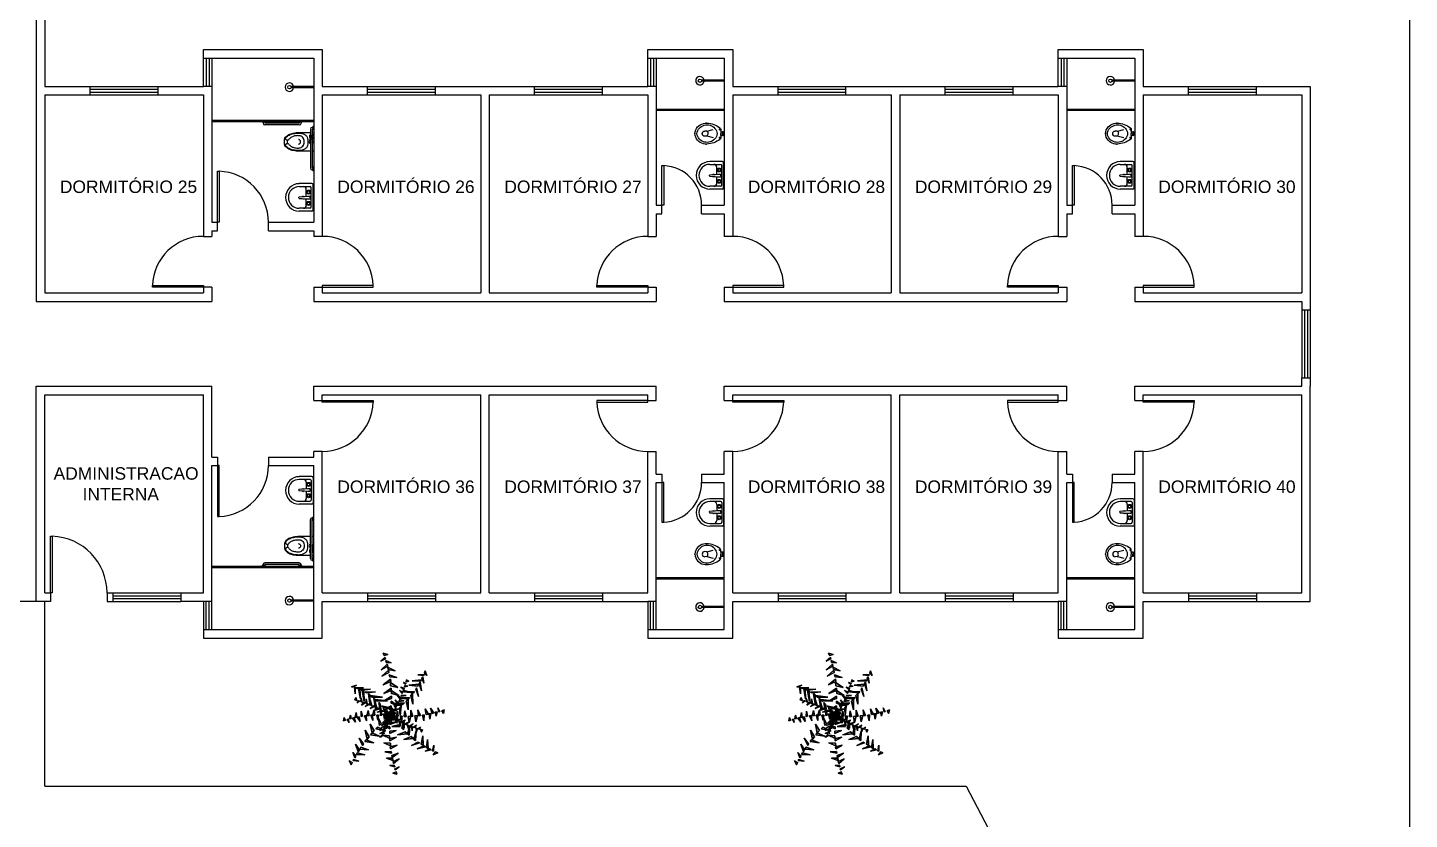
# Model space of a CAD drawing. Header units: millimetres. Extents: x 562 to 1062, y -27 to 300.
# Drawn here: x 609.86 to 634.26, y 240.27 to 254.26 of the extents above; entities that cross this region are included whole.
import ezdxf

# ---------------------------------------------------------------- set-up
doc = ezdxf.new("R2010")
doc.units = ezdxf.units.MM
doc.header["$LTSCALE"] = 0.04
for name, color, linetype in [('01', 1, 'Continuous'), ('02', 2, 'Continuous'), ('05', 5, 'Continuous'), ('2', 2, 'Continuous'), ('P1-VEGEXT', 60, 'Continuous'), ('TERRENO', 30, 'Continuous')]:
    doc.layers.add(name, color=color, linetype=linetype)
doc.styles.get("Standard").update_dxf_attribs({"font": 'arial.ttf'})

# ---------------------------------------------------------------- blocks, each defined once
blk = doc.blocks.new('V2_vaso5_T')
for p, q in [((0.011, 0.031), (0.011, 0)), ((0.039, 0.031), (0.039, 0)), ((0.041, 0.072), (0.072, 0.072)), ((0.056, 0.088), (0.056, 0.057)), ((0.285, 0.041), (0.173, 0.07)), ((0.288, 0.043), (0.322, 0.045)), ((0.011, -0.032), (0.011, 0)), ((0.039, -0.032), (0.039, 0)), ((0.041, -0.073), (0.072, -0.073)), ((0.056, -0.088), (0.056, -0.058)), ((0.286, -0.042), (0.173, -0.071)), ((0.288, -0.044), (0.322, -0.046))]:
    blk.add_line(p, q)
blk.add_lwpolyline([(0.01, 0.033, 0.868852), (-0.001, 0.031), (-0.001, 0), (-0.001, -0.032, 0.868852), (0.01, -0.034), (0.039, -0.034), (0.039, -0.074, 0.237631), (0.054, -0.103, 0.148029), (0.286, -0.185, 0.31016), (0.481, -0.066, 0.21646), (0.481, 0.065, 0.30817), (0.286, 0.184, 0.152934), (0.054, 0.102, 0.237634), (0.039, 0.073), (0.039, 0.033), (0.01, 0.033)], format="xyb")
for centre in [(0.056, 0.072), (0.056, -0.073)]:
    blk.add_circle(centre, 0.00512)
for centre, radius, start, end in [((0.222, 0), 0.117, 154.8234, 205.1766), ((0.282, -0.028), 0.183, 26.0662, 155.1183), ((0.306, 0.008), 0.0388, 117.1535, 192.7741), ((0.326, 0.004), 0.0411, 353.3838, 96.6162), ((0.345, 0), 0.115, 332.2776, 27.7224), ((0.282, 0.027), 0.183, 204.9138, 333.9017), ((0.314, -0.005), 0.0462, 173.959, 235.9862), ((0.326, -0.005), 0.0412, 263.5509, 6.4491)]:
    blk.add_arc(centre, radius, start, end)
at = {"color": 0, "linetype": 'ByBlock'}
for p in [(0.295, 0.185), (-0.001, 0), (0.295, -0.185), (0.496, 0), (0.496, 0)]:
    blk.add_point(p, dxfattribs=at)
blk = doc.blocks.new('VGTRON13')
at = {"color": 0}
mesh = blk.add_polyface(dxfattribs=at)
corners = [(-4.3, 7.1, 630.8), (-5.3, -0.1, 630.8), (-5.3, -0.1, 706.8), (-4.3, 7.1, 706.8), (-0.4, -5.3, 630.8), (-0.4, -5.3, 706.8), (6.8, -4.7, 630.8), (6.8, -4.7, 706.8), (10.8, 1.3, 630.8), (10.8, 1.3, 706.8), (8.7, 8.1, 630.8), (8.7, 8.1, 706.8), (2, 10.7, 630.8), (2, 10.7, 706.8), (2.6, 14.7, 550.9), (-4.3, 11.4, 550.9), (-4.3, 7.4, 630.8), (2.6, 10.7, 630.8), (9.4, 11.3, 550.9), (9.4, 7.3, 630.8), (11, 3.9, 550.9), (11, -0.1, 630.8), (6.2, -2, 550.9), (6.2, -6, 630.8), (-1.3, -2, 550.9), (-1.3, -5.9, 630.8), (-6.1, 4, 550.9), (-6.1, 0, 630.8), (-5.7, 10.9, 466.7), (-6.8, 3, 466.7), (-6.8, 3, 550.9), (-5.7, 10.9, 550.9), (-1.3, -2.8, 466.7), (-1.3, -2.8, 550.9), (6.6, -2.1, 466.7), (6.6, -2.1, 550.9), (11.1, 4.5, 466.7), (11.1, 4.5, 550.9), (8.7, 12.1, 466.7), (8.7, 12.1, 550.9), (1.3, 15, 466.7), (1.3, 15, 550.9), (0.9, 11.2, 379.7), (-6.5, 6.9, 379.7), (-6.5, 10.8, 466.7), (0.9, 15.1, 466.7), (8.7, 8.1, 379.7), (11.2, 0.1, 379.7), (11.2, 4.1, 466.7), (6.5, -6.9, 379.7), (6.5, -2.9, 466.7), (-1.9, -7.5, 379.7), (-1.9, -3.6, 466.7), (-7.6, -1.4, 379.7), (-7.6, 2.5, 466.7), (-0.2, 7.8, 289.7), (-9, 8.3, 289.7), (-2.7, 8.3, 379.7), (6.2, 7.8, 379.7), (-14.9, 1.7, 289.7), (-8.5, 1.7, 379.7), (-13.4, -7, 289.7), (-7.1, -7, 379.7), (-5.7, -11.3, 289.7), (0.7, -11.3, 379.7), (2.5, -8, 289.7), (8.9, -8, 379.7), (5, 0.5, 289.7), (11.3, 0.5, 379.7), (6.5, -1, 196.5), (2.4, 7.5, 196.5), (1.1, 7.5, 289.7), (5.1, -1, 289.7), (2.4, -9.4, 196.5), (1, -9.4, 289.7), (-6.7, -11.4, 196.5), (-8.1, -11.4, 289.7), (-14, -5.5, 196.5), (-15.4, -5.5, 289.7), (-13.9, 3.8, 196.5), (-15.3, 3.8, 289.7), (-6.6, 9.6, 196.5), (-8, 9.6, 289.7), (1.7, 9, 100), (-8, 10.3, 100), (-8, 10.3, 196.5), (1.7, 9, 196.5), (-15.1, 3.6, 100), (-15.1, 3.6, 196.5), (-14.3, -6.2, 100), (-14.3, -6.2, 196.5), (-6.2, -11.6, 100), (-6.2, -11.6, 196.5), (3.1, -8.7, 100), (3.1, -8.7, 196.5), (6.7, 0.4, 100), (6.7, 0.4, 196.5), (11.9, -0.1), (7.4, 9.3), (2.4, 9.3, 100), (6.9, -0.1, 100), (7.3, -9.4), (2.4, -9.4, 100), (-2.7, -11.6), (-7.7, -11.6, 100), (-10.8, -5.1), (-15.7, -5.1, 100), (-10.7, 5.2), (-15.7, 5.2, 100), (-2.6, 11.6), (-7.6, 11.6, 100)]
mesh.append_faces([[corners[k] for k in face] for face in [(0, 1, 2, 3), (1, 4, 5, 2), (4, 6, 7, 5), (6, 8, 9, 7), (8, 10, 11, 9), (10, 12, 13, 11), (12, 0, 3, 13), (14, 15, 16, 17), (18, 14, 17, 19), (20, 18, 19, 21), (22, 20, 21, 23), (24, 22, 23, 25), (26, 24, 25, 27), (15, 26, 27, 16), (28, 29, 30, 31), (29, 32, 33, 30), (32, 34, 35, 33), (34, 36, 37, 35), (36, 38, 39, 37), (38, 40, 41, 39), (40, 28, 31, 41), (42, 43, 44, 45), (46, 42, 45, 38), (47, 46, 38, 48), (49, 47, 48, 50), (51, 49, 50, 52), (53, 51, 52, 54), (43, 53, 54, 44), (55, 56, 57, 58), (56, 59, 60, 57), (59, 61, 62, 60), (61, 63, 64, 62), (63, 65, 66, 64), (65, 67, 68, 66), (67, 55, 58, 68), (69, 70, 71, 72), (73, 69, 72, 74), (75, 73, 74, 76), (77, 75, 76, 78), (79, 77, 78, 80), (81, 79, 80, 82), (70, 81, 82, 71), (83, 84, 85, 86), (84, 87, 88, 85), (87, 89, 90, 88), (89, 91, 92, 90), (91, 93, 94, 92), (93, 95, 96, 94), (95, 83, 86, 96), (97, 98, 99, 100), (101, 97, 100, 102), (103, 101, 102, 104), (105, 103, 104, 106), (107, 105, 106, 108), (109, 107, 108, 110), (98, 109, 110, 99)]], dxfattribs={"color": 0})
blk = doc.blocks.new('VGFPAL13')
at = {"color": 62}
for points in [[(0, 9.7, -26), (0, 0), (2.9, 0, 0.5)], [(0, 9.7, -26), (2.9, 0, 0.5), (0, 0)], [(7.2, 0, 1.2), (9.4, -10.9, -27), (11.9, 0, 1.7)], [(9.4, -10.9, -27), (7.2, 0, 1.2), (11.9, 0, 1.7)], [(18.2, 11.6, -28.1), (16, -1.2, 2.1), (20.4, -1.3, 2.4)], [(18.2, 11.6, -28.1), (20.4, -1.3, 2.4), (16, -1.2, 2.1)], [(38, 13.1, -35.8), (36.1, -1.9, 2.5), (41.4, -1.9, 2.2)], [(38, 13.1, -35.8), (41.4, -1.9, 2.2), (36.1, -1.9, 2.5)], [(53.5, 14.2, -33.8), (53.8, -1.6, 0.8), (59, -1.3, -0.1)], [(53.5, 14.2, -33.8), (59, -1.3, -0.1), (53.8, -1.6, 0.8)], [(64.2, -0.3, -1.1), (66.7, -15.8, -36.4), (71.2, 0.2, -2.8)], [(66.7, -15.8, -36.4), (64.2, -0.3, -1.1), (71.2, 0.2, -2.8)], [(72, 15.3, -34), (73.5, -0.4, -3.5), (78.5, 0.3, -5)], [(72, 15.3, -34), (78.5, 0.3, -5), (73.5, -0.4, -3.5)], [(84.5, 1.4, -7), (88, -13.2, -36.8), (88.5, 2.6, -8.6)], [(88, -13.2, -36.8), (84.5, 1.4, -7), (88.5, 2.6, -8.6)], [(91.4, 18, -38.4), (94.2, 3.2, -11), (99.6, 4.3, -13.5)], [(91.4, 18, -38.4), (99.6, 4.3, -13.5), (94.2, 3.2, -11)], [(101.3, 4.8, -14.3), (103.2, -9.6, -40.5), (106.3, 5.7, -16.9)], [(103.2, -9.6, -40.5), (101.3, 4.8, -14.3), (106.3, 5.7, -16.9)], [(105.3, 19.9, -43.2), (109.3, 5.9, -18.5), (113.9, 7.1, -21.3)], [(105.3, 19.9, -43.2), (113.9, 7.1, -21.3), (109.3, 5.9, -18.5)], [(117.8, 8.9, -23.9), (120.5, -1.4, -45.3), (122.7, 9.8, -27.3)], [(120.5, -1.4, -45.3), (117.8, 8.9, -23.9), (122.7, 9.8, -27.3)], [(124.4, 20.3, -45.8), (127.1, 10.2, -30.4), (130.1, 11.2, -32.9)], [(124.4, 20.3, -45.8), (130.1, 11.2, -32.9), (127.1, 10.2, -30.4)], [(134.9, 13, -36.4), (139, 5.5, -49.2), (140.9, 15.1, -42.1)], [(139, 5.5, -49.2), (134.9, 13, -36.4), (140.9, 15.1, -42.1)], [(26, -1.6, 2.7), (27.8, -14, -34.1), (30.7, -1.6, 2.7)], [(27.8, -14, -34.1), (26, -1.6, 2.7), (30.7, -1.6, 2.7)], [(46.9, -2, 1.7), (48.9, -17.7, -32.5), (53.8, -1.6, 0.8)], [(48.9, -17.7, -32.5), (46.9, -2, 1.7), (53.8, -1.6, 0.8)]]:
    blk.add_3dface(points, dxfattribs=at)
blk = doc.blocks.new('VGPAL__3')
at = {"extrusion": (0, 0.173648, 0.984808), "xscale": 1.68, "yscale": 1.68, "zscale": 1.68, "rotation": 270}
blk.add_blockref('VGFPAL13', (-2.8, 122.6, 698.9), dxfattribs=at)
at = {"extrusion": (-0.353553, 0.353553, 0.866025), "xscale": 1.68, "yscale": 1.68, "zscale": 1.68, "rotation": 270}
blk.add_blockref('VGFPAL13', (-2.4, 347.7, 599.2), dxfattribs=at)
at = {"extrusion": (0.241845, 0.241845, 0.939693), "xscale": 1.68, "yscale": 1.68, "zscale": 1.68, "rotation": 270}
blk.add_blockref('VGFPAL13', (-1.5, 234.7, 651.8), dxfattribs=at)
at = {"extrusion": (-0.12941, -0.224144, 0.965926), "xscale": 0.9407999999999999, "yscale": 0.9407999999999999, "zscale": 0.9407999999999999, "rotation": 90}
blk.add_blockref('VGFPAL13', (2.1, 189.8, 701.1), dxfattribs=at)
at = {"extrusion": (0.365998, -0.211309, 0.906308), "xscale": 0.9407999999999999, "yscale": 0.9407999999999999, "zscale": 0.9407999999999999, "rotation": 90}
blk.add_blockref('VGFPAL13', (1.9, 305.1, 659.2), dxfattribs=at)
at = {"extrusion": (-0.122788, -0.122788, 0.984808), "xscale": 1.68, "yscale": 1.68, "zscale": 1.68, "rotation": 270}
blk.add_blockref('VGFPAL13', (1.5, 122.6, 681.8), dxfattribs=at)
at = {"xscale": 1.176, "yscale": 1.176, "zscale": 1.176, "rotation": 180}
blk.add_blockref('VGFPAL13', (2.8, 0.6, 709.6), dxfattribs=at)
at = {"extrusion": (0.383022, 0.663414, 0.642788), "xscale": 0.6585599999999998, "yscale": 0.6585599999999998, "zscale": 0.6585599999999998, "rotation": 90}
blk.add_blockref('VGFPAL13', (-2.1, 555.2, 468.4), dxfattribs=at)
at = {"extrusion": (0, -0.087156, 0.996195), "xscale": 1.512, "yscale": 1.512, "zscale": 1.512, "rotation": 270}
blk.add_blockref('VGFPAL13', (2.8, 62.4, 706.8), dxfattribs=at)
at = {"extrusion": (0.183013, -0.183013, 0.965926), "xscale": 1.68, "yscale": 1.68, "zscale": 1.68, "rotation": 270}
blk.add_blockref('VGFPAL13', (2.4, 177.8, 669.6), dxfattribs=at)
at = {"color": 44}
blk.add_blockref('VGTRON13', (0, 0), dxfattribs=at)
at = {"extrusion": (-0.365998, 0.211309, 0.906308), "xscale": 0.8467199999999999, "yscale": 0.8467199999999999, "zscale": 0.8467199999999999, "rotation": 90}
blk.add_blockref('VGFPAL13', (-1.9, 308.9, 657.4), dxfattribs=at)
at = {"xscale": 1.344, "yscale": 1.344, "zscale": 1.344}
blk.add_blockref('VGFPAL13', (2.8, 0.6, 709.6), dxfattribs=at)

msp = doc.modelspace()

# ---------------------------------------------------------------- linework, layer by layer
at = {"layer": '02'}
for p, q in [((613.012, 253.726), (613.012, 253.226)), ((613.062, 253.726), (613.062, 253.226)), ((620.862, 253.726), (620.862, 253.226)), ((620.912, 253.726), (620.912, 253.226)), ((628.112, 253.726), (628.112, 253.226)), ((628.162, 253.726), (628.162, 253.226)), ((622.162, 253.336), (621.76, 253.336)), ((622.162, 253.316), (621.76, 253.316)), ((629.412, 253.336), (629.01, 253.336)), ((629.412, 253.316), (629.01, 253.316)), ((610.962, 253.226), (612.162, 253.226)), ((610.962, 253.176), (612.162, 253.176)), ((610.962, 253.126), (612.162, 253.126)), ((610.962, 253.076), (612.162, 253.076)), ((614.912, 253.222), (614.51, 253.222)), ((614.912, 253.202), (614.51, 253.202)), ((615.862, 253.176), (617.062, 253.176)), ((615.862, 253.126), (617.062, 253.126)), ((618.812, 253.226), (620.012, 253.226)), ((618.812, 253.176), (620.012, 253.176)), ((618.812, 253.126), (620.012, 253.126)), ((618.812, 253.076), (620.012, 253.076)), ((623.112, 253.176), (624.312, 253.176)), ((623.112, 253.126), (624.312, 253.126)), ((626.062, 253.226), (627.262, 253.226)), ((626.062, 253.176), (627.262, 253.176)), ((626.062, 253.126), (627.262, 253.126)), ((626.062, 253.076), (627.262, 253.076)), ((630.362, 253.176), (631.562, 253.176)), ((630.362, 253.126), (631.562, 253.126)), ((620.962, 252.826), (622.162, 252.826)), ((628.212, 252.826), (629.412, 252.826)), ((613.112, 252.626), (614.912, 252.626)), ((613.112, 252.606), (614.912, 252.606)), ((614.002, 252.606), (614.002, 252.591)), ((614.062, 252.591), (614.002, 252.591)), ((614.017, 252.591), (614.017, 252.576)), ((614.047, 252.591), (614.047, 252.576)), ((614.062, 252.606), (614.062, 252.591)), ((614.642, 252.606), (614.642, 252.591)), ((614.702, 252.591), (614.642, 252.591)), ((614.657, 252.591), (614.657, 252.576)), ((614.687, 252.591), (614.687, 252.576)), ((614.702, 252.606), (614.702, 252.591)), ((620.962, 252.806), (622.162, 252.806)), ((628.212, 252.806), (629.412, 252.806)), ((614.657, 252.576), (614.047, 252.576)), ((614.657, 252.546), (614.047, 252.546)), ((614.842, 252.343), (614.835, 252.343)), ((614.842, 252.338), (614.835, 252.338)), ((614.842, 252.358), (614.838, 252.358)), ((614.85, 252.361), (614.84, 252.361)), ((614.845, 252.346), (614.845, 252.356)), ((614.845, 252.326), (614.845, 252.336)), ((614.85, 252.304), (614.85, 252.361)), ((614.852, 252.471), (614.852, 251.781)), ((614.897, 252.501), (614.882, 252.501)), ((614.882, 252.471), (614.882, 251.781)), ((614.897, 252.471), (614.882, 252.471)), ((614.899, 252.361), (614.884, 252.361)), ((614.884, 252.304), (614.884, 252.361)), ((614.887, 252.346), (614.887, 252.356)), ((614.887, 252.326), (614.887, 252.336)), ((614.899, 252.358), (614.889, 252.358)), ((614.897, 252.343), (614.889, 252.343)), ((614.897, 252.338), (614.889, 252.338)), ((614.897, 252.516), (614.897, 252.456)), ((614.912, 252.516), (614.897, 252.516)), ((614.912, 252.456), (614.897, 252.456)), ((614.912, 252.371), (614.902, 252.371)), ((614.912, 252.371), (614.912, 252.311)), ((614.446, 252.219), (614.446, 252.273)), ((614.842, 252.323), (614.838, 252.323)), ((614.85, 252.321), (614.84, 252.321)), ((614.852, 252.304), (614.847, 252.304)), ((614.847, 252.304), (614.847, 252.294)), ((614.852, 252.294), (614.847, 252.294)), ((614.852, 252.284), (614.847, 252.284)), ((614.847, 252.275), (614.847, 252.284)), ((614.85, 252.284), (614.85, 252.294)), ((614.887, 252.304), (614.882, 252.304)), ((614.887, 252.294), (614.882, 252.294)), ((614.887, 252.284), (614.882, 252.284)), ((614.899, 252.321), (614.884, 252.321)), ((614.884, 252.284), (614.884, 252.294)), ((614.887, 252.304), (614.887, 252.294)), ((614.887, 252.275), (614.887, 252.284)), ((614.899, 252.323), (614.889, 252.323)), ((614.912, 252.311), (614.902, 252.311)), ((614.897, 251.781), (614.882, 251.781)), ((614.897, 251.751), (614.882, 251.751)), ((614.912, 251.796), (614.897, 251.796)), ((614.897, 251.796), (614.897, 251.736)), ((614.912, 251.736), (614.897, 251.736)), ((621.092, 251.126), (621.062, 251.126)), ((628.342, 251.126), (628.312, 251.126)), ((613.242, 250.826), (613.212, 250.826)), ((612.962, 249.706), (612.962, 249.676)), ((612.962, 249.706), (612.962, 249.676)), ((615.062, 249.706), (615.062, 249.676)), ((615.062, 249.706), (615.062, 249.676)), ((620.812, 249.706), (620.812, 249.676)), ((622.312, 249.706), (622.312, 249.676)), ((622.312, 249.706), (622.312, 249.676)), ((628.062, 249.706), (628.062, 249.676)), ((629.562, 249.706), (629.562, 249.676)), ((629.562, 249.706), (629.562, 249.676)), ((632.362, 249.276), (632.362, 248.076)), ((632.412, 249.276), (632.412, 248.076)), ((632.462, 249.276), (632.462, 248.076)), ((632.512, 249.276), (632.512, 248.076)), ((615.062, 247.646), (615.062, 247.676)), ((615.062, 247.646), (615.062, 247.676)), ((620.812, 247.646), (620.812, 247.676)), ((622.312, 247.646), (622.312, 247.676)), ((622.312, 247.646), (622.312, 247.676)), ((628.062, 247.646), (628.062, 247.676)), ((629.562, 247.646), (629.562, 247.676)), ((629.562, 247.646), (629.562, 247.676)), ((613.242, 246.526), (613.212, 246.526)), ((621.092, 246.226), (621.062, 246.226)), ((628.342, 246.226), (628.312, 246.226)), ((614.852, 244.881), (614.852, 245.571)), ((614.897, 245.601), (614.882, 245.601)), ((614.897, 245.571), (614.882, 245.571)), ((614.882, 244.881), (614.882, 245.571)), ((614.897, 245.556), (614.897, 245.616)), ((614.912, 245.616), (614.897, 245.616)), ((614.912, 245.556), (614.897, 245.556)), ((614.446, 245.133), (614.446, 245.079)), ((614.842, 245.013), (614.835, 245.013)), ((614.842, 245.028), (614.838, 245.028)), ((614.85, 245.031), (614.84, 245.031)), ((614.845, 245.026), (614.845, 245.016)), ((614.847, 245.077), (614.847, 245.067)), ((614.852, 245.067), (614.847, 245.067)), ((614.847, 245.047), (614.847, 245.057)), ((614.852, 245.057), (614.847, 245.057)), ((614.852, 245.047), (614.847, 245.047)), ((614.85, 245.067), (614.85, 245.057)), ((614.85, 245.047), (614.85, 244.991)), ((614.887, 245.067), (614.882, 245.067)), ((614.887, 245.057), (614.882, 245.057)), ((614.887, 245.047), (614.882, 245.047)), ((614.884, 245.067), (614.884, 245.057)), ((614.884, 245.047), (614.884, 244.991)), ((614.899, 245.031), (614.884, 245.031)), ((614.887, 245.077), (614.887, 245.067)), ((614.887, 245.047), (614.887, 245.057)), ((614.887, 245.026), (614.887, 245.016)), ((614.899, 245.028), (614.889, 245.028)), ((614.897, 245.013), (614.889, 245.013)), ((614.912, 245.041), (614.902, 245.041)), ((614.912, 244.981), (614.912, 245.041)), ((614.017, 244.761), (614.017, 244.776)), ((614.657, 244.806), (614.047, 244.806)), ((614.657, 244.776), (614.047, 244.776)), ((614.047, 244.761), (614.047, 244.776)), ((614.657, 244.761), (614.657, 244.776)), ((614.687, 244.761), (614.687, 244.776)), ((614.842, 245.008), (614.835, 245.008)), ((614.842, 244.993), (614.838, 244.993)), ((614.85, 244.991), (614.84, 244.991)), ((614.845, 245.006), (614.845, 244.996)), ((614.897, 244.881), (614.882, 244.881)), ((614.897, 244.851), (614.882, 244.851)), ((614.899, 244.991), (614.884, 244.991)), ((614.887, 245.006), (614.887, 244.996)), ((614.897, 245.008), (614.889, 245.008)), ((614.899, 244.993), (614.889, 244.993)), ((614.912, 244.896), (614.897, 244.896)), ((614.897, 244.836), (614.897, 244.896)), ((614.912, 244.836), (614.897, 244.836)), ((614.912, 244.981), (614.902, 244.981)), ((613.112, 244.746), (614.912, 244.746)), ((613.112, 244.726), (614.912, 244.726)), ((614.002, 244.746), (614.002, 244.761)), ((614.062, 244.761), (614.002, 244.761)), ((614.062, 244.746), (614.062, 244.761)), ((614.642, 244.746), (614.642, 244.761)), ((614.702, 244.761), (614.642, 244.761)), ((614.702, 244.746), (614.702, 244.761)), ((620.962, 244.546), (622.162, 244.546)), ((620.962, 244.526), (622.162, 244.526)), ((628.212, 244.546), (629.412, 244.546)), ((628.212, 244.526), (629.412, 244.526)), ((610.012, 244.126), (608.512, 244.126)), ((610.162, 240.862), (610.162, 244.126)), ((613.012, 243.626), (613.012, 244.126)), ((613.062, 243.626), (613.062, 244.126)), ((614.912, 244.15), (614.51, 244.15)), ((614.912, 244.13), (614.51, 244.13)), ((615.862, 244.226), (617.062, 244.226)), ((615.862, 244.176), (617.062, 244.176)), ((618.812, 244.276), (620.012, 244.276)), ((618.812, 244.226), (620.012, 244.226)), ((618.812, 244.176), (620.012, 244.176)), ((618.812, 244.126), (620.012, 244.126)), ((620.862, 243.626), (620.862, 244.126)), ((620.912, 243.626), (620.912, 244.126)), ((622.162, 244.036), (621.76, 244.036)), ((623.112, 244.226), (624.312, 244.226)), ((623.112, 244.176), (624.312, 244.176)), ((626.062, 244.276), (627.262, 244.276)), ((626.062, 244.226), (627.262, 244.226)), ((626.062, 244.176), (627.262, 244.176)), ((626.062, 244.126), (627.262, 244.126)), ((628.112, 243.626), (628.112, 244.126)), ((628.162, 243.626), (628.162, 244.126)), ((629.412, 244.036), (629.01, 244.036)), ((630.362, 244.226), (631.562, 244.226)), ((630.362, 244.176), (631.562, 244.176)), ((622.162, 244.016), (621.76, 244.016)), ((629.412, 244.016), (629.01, 244.016)), ((610.162, 240.862), (626.433, 240.862)), ((626.433, 240.862), (629.592, 234.829))]:
    msp.add_line(p, q, dxfattribs=at)
for points in [[(614.655, 252.081, -0.049648), (614.55, 252.091, -0.06346), (614.472, 252.117, -0.103485), (614.413, 252.164, -0.178458), (614.397, 252.206), (614.397, 252.286, -0.178458), (614.413, 252.328, -0.103485), (614.472, 252.374, -0.06346), (614.55, 252.4, -0.049648), (614.655, 252.411), (614.852, 252.411)], [(614.882, 252.411), (614.912, 252.411), (614.912, 252.081), (614.882, 252.081, -0.049648)], [(614.643, 252.206, 0.111064), (614.656, 252.209, 0.102841), (614.668, 252.217, 0.093011), (614.675, 252.23, 0.087082), (614.678, 252.246, 0.087082), (614.675, 252.261, 0.093011), (614.668, 252.274, 0.102841), (614.656, 252.283, 0.111064), (614.643, 252.286, 0.111064)], [(614.852, 252.081), (614.655, 252.081, -0.049648)], [(614.655, 245.271, 0.049648), (614.55, 245.26, 0.06346), (614.472, 245.234, 0.103485), (614.413, 245.188, 0.178458), (614.397, 245.146), (614.397, 245.066, 0.178458), (614.413, 245.024, 0.103485), (614.472, 244.977, 0.06346), (614.55, 244.951, 0.049648), (614.655, 244.941), (614.852, 244.941)], [(614.852, 245.271), (614.655, 245.271, 0.049648)], [(614.882, 244.941), (614.912, 244.941), (614.912, 245.271), (614.882, 245.271, 0.049648)], [(614.643, 245.146, -0.111064), (614.656, 245.143, -0.102841), (614.668, 245.134, -0.093011), (614.675, 245.121, -0.087082), (614.678, 245.106, -0.087082), (614.675, 245.09, -0.093011), (614.668, 245.077, -0.102841), (614.656, 245.069, -0.111064), (614.643, 245.066, -0.111064)]]:
    msp.add_lwpolyline(points, format="xyb", dxfattribs=at)
for points in [[(614.42, 252.321, -0.103485), (614.477, 252.365, -0.06346), (614.552, 252.391, -0.049648), (614.655, 252.401, -0.075858), (614.715, 252.392, -0.086069), (614.762, 252.367, -0.105985), (614.796, 252.328, -0.126201), (614.807, 252.286), (614.807, 252.206, -0.126201), (614.796, 252.163, -0.105985), (614.762, 252.124, -0.086069), (614.715, 252.1, -0.075858), (614.655, 252.091, -0.049648), (614.552, 252.101, -0.06346), (614.477, 252.126, -0.103485), (614.42, 252.17, -0.097511), (614.415, 252.181, -0.09808), (614.415, 252.194, -0.098895), (614.42, 252.205, -0.099479), (614.428, 252.213, -0.099479), (614.44, 252.218, -0.098895), (614.452, 252.218, -0.09808), (614.463, 252.213, -0.097511), (614.472, 252.205, 0.102445), (614.509, 252.168, 0.077884), (614.561, 252.145, 0.065096), (614.629, 252.136, 0.024284), (614.655, 252.138, 0.115331), (614.688, 252.146, 0.103946), (614.718, 252.169, 0.091071), (614.738, 252.204, 0.083675), (614.745, 252.246, 0.083675), (614.738, 252.288, 0.091071), (614.718, 252.322, 0.103946), (614.688, 252.346, 0.115331), (614.655, 252.354, 0.024284), (614.629, 252.355, 0.065096), (614.561, 252.346, 0.077884), (614.509, 252.323, 0.102445), (614.472, 252.287, -0.097511), (614.463, 252.278, -0.09808), (614.452, 252.273, -0.098895), (614.44, 252.273, -0.099479), (614.428, 252.278, -0.099479), (614.42, 252.287, -0.098895), (614.415, 252.298, -0.09808), (614.415, 252.31, -0.097511)], [(614.42, 245.03, 0.103485), (614.477, 244.986, 0.06346), (614.552, 244.961, 0.049648), (614.655, 244.951, 0.075858), (614.715, 244.96, 0.086069), (614.762, 244.984, 0.105985), (614.796, 245.023, 0.126201), (614.807, 245.066), (614.807, 245.146, 0.126201), (614.796, 245.188, 0.105985), (614.762, 245.227, 0.086069), (614.715, 245.252, 0.075858), (614.655, 245.261, 0.049648), (614.552, 245.251, 0.06346), (614.477, 245.225, 0.103485), (614.42, 245.181, 0.097511), (614.415, 245.17, 0.09808), (614.415, 245.158, 0.098895), (614.42, 245.147, 0.099479), (614.428, 245.138, 0.099479), (614.44, 245.133, 0.098895), (614.452, 245.133, 0.09808), (614.463, 245.138, 0.097511), (614.472, 245.147, -0.102445), (614.509, 245.183, -0.077884), (614.561, 245.206, -0.065096), (614.629, 245.215, -0.024284), (614.655, 245.214, -0.115331), (614.688, 245.206, -0.103946), (614.718, 245.182, -0.091071), (614.738, 245.148, -0.083675), (614.745, 245.106, -0.083675), (614.738, 245.064, -0.091071), (614.718, 245.029, -0.103946), (614.688, 245.006, -0.115331), (614.655, 244.998, -0.024284), (614.629, 244.996, -0.065096), (614.561, 245.005, -0.077884), (614.509, 245.028, -0.102445), (614.472, 245.065, 0.097511), (614.463, 245.073, 0.09808), (614.452, 245.078, 0.098895), (614.44, 245.078, 0.099479), (614.428, 245.073, 0.099479), (614.42, 245.065, 0.098895), (614.415, 245.054, 0.09808), (614.415, 245.041, 0.097511)]]:
    msp.add_lwpolyline(points, format="xyb", close=True, dxfattribs=at)
for points in [[(614.852, 252.234), (614.85, 252.236), (614.85, 252.256), (614.852, 252.257)], [(614.882, 252.257), (614.884, 252.256), (614.884, 252.236), (614.882, 252.234)], [(614.852, 245.117), (614.85, 245.116), (614.85, 245.096), (614.852, 245.094)], [(614.882, 245.094), (614.884, 245.096), (614.884, 245.116), (614.882, 245.117)]]:
    msp.add_lwpolyline(points, dxfattribs=at)
for centre in [(621.732, 253.326), (628.982, 253.326), (614.482, 253.212), (614.482, 244.14), (621.732, 244.026), (628.982, 244.026)]:
    msp.add_circle(centre, 0.03, dxfattribs=at)
for centre, radius, start, end in [((621.732, 253.326), 0.075, 7.6623, 352.3377), ((628.982, 253.326), 0.075, 7.6623, 352.3377), ((614.482, 253.212), 0.075, 7.6623, 352.3377), ((614.047, 252.576), 0.03, 180, 270), ((614.657, 252.576), 0.03, 270, 0), ((614.877, 252.341), 0.0425, 151.9275, 208.0725), ((614.842, 252.356), 0.0025, 0, 90), ((614.842, 252.346), 0.0025, 270, 0), ((614.842, 252.336), 0.0025, 0, 90), ((614.867, 252.333), 0.0325, 117.4869, 122.2048), ((614.882, 252.471), 0.03, 90, 180), ((614.867, 252.333), 0.0325, 57.7952, 62.5131), ((614.889, 252.356), 0.0025, 90, 180), ((614.889, 252.346), 0.0025, 180, 270), ((614.889, 252.336), 0.0025, 90, 180), ((614.99, 252.341), 0.0925, 161.0754, 198.9246), ((614.867, 252.246), 0.035, 115.3769, 244.6231), ((614.842, 252.326), 0.0025, 270, 0), ((614.867, 252.246), 0.02, 138.5904, 221.4096), ((614.867, 252.348), 0.0325, 237.7958, 242.5136), ((614.867, 252.348), 0.0325, 297.4864, 302.2042), ((614.867, 252.246), 0.035, 295.3769, 64.6231), ((614.867, 252.246), 0.02, 318.5904, 41.4096), ((614.889, 252.326), 0.0025, 180, 270), ((614.882, 251.781), 0.03, 180, 270), ((614.882, 245.571), 0.03, 90, 180), ((614.867, 245.106), 0.035, 115.3769, 244.6231), ((614.877, 245.011), 0.0425, 151.9275, 208.0725), ((614.842, 245.026), 0.0025, 0, 90), ((614.842, 245.016), 0.0025, 270, 0), ((614.867, 245.106), 0.02, 138.5904, 221.4096), ((614.867, 245.003), 0.0325, 117.4864, 122.2042), ((614.867, 245.106), 0.035, 295.3769, 64.6231), ((614.867, 245.106), 0.02, 318.5904, 41.4096), ((614.867, 245.003), 0.0325, 57.7958, 62.5136), ((614.889, 245.026), 0.0025, 90, 180), ((614.889, 245.016), 0.0025, 180, 270), ((614.99, 245.011), 0.0925, 161.0754, 198.9246), ((614.047, 244.776), 0.03, 90, 180), ((614.657, 244.776), 0.03, 0, 90), ((614.842, 245.006), 0.0025, 0, 90), ((614.842, 244.996), 0.0025, 270, 0), ((614.867, 245.018), 0.0325, 237.7952, 242.5131), ((614.882, 244.881), 0.03, 180, 270), ((614.867, 245.018), 0.0325, 297.4869, 302.2048), ((614.889, 245.006), 0.0025, 90, 180), ((614.889, 244.996), 0.0025, 180, 270), ((614.482, 244.14), 0.075, 7.6623, 352.3377), ((621.732, 244.026), 0.075, 7.6623, 352.3377), ((628.982, 244.026), 0.075, 7.6623, 352.3377)]:
    msp.add_arc(centre, radius, start, end, dxfattribs=at)
at = {"layer": '05'}
for p, q in [((610.012, 254.626), (610.012, 253.226)), ((610.162, 254.626), (610.162, 253.226)), ((612.962, 253.876), (615.062, 253.876)), ((612.962, 253.226), (612.962, 253.876)), ((615.062, 253.876), (615.062, 253.226)), ((620.812, 253.876), (622.312, 253.876)), ((620.812, 253.226), (620.812, 253.876)), ((622.312, 253.876), (622.312, 253.226)), ((628.062, 253.876), (629.562, 253.876)), ((628.062, 253.226), (628.062, 253.876)), ((629.562, 253.876), (629.562, 253.226)), ((612.962, 253.726), (613.112, 253.726)), ((613.112, 253.726), (613.112, 250.826)), ((613.112, 253.726), (614.912, 253.726)), ((614.912, 253.726), (614.912, 250.826)), ((620.812, 253.726), (620.962, 253.726)), ((620.962, 253.726), (620.962, 251.126)), ((620.962, 253.726), (622.162, 253.726)), ((622.162, 253.726), (622.162, 251.126)), ((628.062, 253.726), (628.212, 253.726)), ((628.212, 253.726), (629.412, 253.726)), ((628.212, 253.726), (628.212, 251.126)), ((629.412, 253.726), (629.412, 251.126)), ((610.012, 253.226), (610.012, 249.426)), ((610.162, 253.226), (610.962, 253.226)), ((610.162, 253.076), (610.162, 249.576)), ((610.162, 253.076), (610.962, 253.076)), ((610.962, 253.076), (610.962, 253.226)), ((612.162, 253.076), (612.162, 253.226)), ((612.162, 253.226), (612.962, 253.226)), ((612.162, 253.076), (612.962, 253.076)), ((613.112, 253.226), (612.962, 253.226)), ((612.962, 253.076), (612.962, 250.576)), ((615.062, 253.226), (615.862, 253.226)), ((615.062, 253.076), (615.862, 253.076)), ((615.062, 253.076), (615.062, 250.576)), ((615.862, 253.076), (615.862, 253.226)), ((617.062, 253.076), (617.062, 253.226)), ((617.062, 253.226), (618.012, 253.226)), ((617.062, 253.076), (617.862, 253.076)), ((617.862, 253.226), (618.812, 253.226)), ((617.862, 253.076), (617.862, 249.576)), ((618.012, 253.076), (618.812, 253.076)), ((618.012, 253.076), (618.012, 249.576)), ((618.812, 253.076), (618.812, 253.226)), ((620.012, 253.076), (620.012, 253.226)), ((620.012, 253.226), (620.812, 253.226)), ((620.012, 253.076), (620.812, 253.076)), ((620.962, 253.226), (620.812, 253.226)), ((620.812, 253.076), (620.812, 250.576)), ((622.312, 253.226), (623.112, 253.226)), ((622.312, 253.076), (623.112, 253.076)), ((622.312, 253.076), (622.312, 250.576)), ((623.112, 253.076), (623.112, 253.226)), ((624.312, 253.076), (624.312, 253.226)), ((624.312, 253.226), (625.262, 253.226)), ((624.312, 253.076), (625.112, 253.076)), ((625.112, 253.226), (626.062, 253.226)), ((625.112, 253.076), (625.112, 249.576)), ((625.262, 253.076), (625.262, 249.576)), ((625.262, 253.076), (626.062, 253.076)), ((626.062, 253.076), (626.062, 253.226)), ((627.262, 253.076), (627.262, 253.226)), ((627.262, 253.226), (628.062, 253.226)), ((627.262, 253.076), (628.062, 253.076)), ((628.212, 253.226), (628.062, 253.226)), ((628.062, 253.076), (628.062, 250.576)), ((629.562, 253.226), (630.362, 253.226)), ((629.562, 253.076), (630.362, 253.076)), ((629.562, 253.076), (629.562, 250.576)), ((630.362, 253.076), (630.362, 253.226)), ((631.562, 253.226), (632.512, 253.226)), ((631.562, 253.076), (631.562, 253.226)), ((631.562, 253.076), (632.362, 253.076)), ((632.362, 253.076), (632.362, 249.576)), ((632.512, 253.226), (632.512, 249.426)), ((620.962, 251.126), (621.062, 251.126)), ((621.062, 250.976), (621.062, 251.126)), ((621.762, 250.976), (621.762, 251.126)), ((621.762, 251.126), (622.162, 251.126)), ((628.212, 251.126), (628.312, 251.126)), ((628.312, 250.976), (628.312, 251.126)), ((629.012, 250.976), (629.012, 251.126)), ((629.012, 251.126), (629.412, 251.126)), ((620.962, 250.976), (620.962, 250.576)), ((620.962, 250.976), (621.062, 250.976)), ((621.762, 250.976), (622.162, 250.976)), ((622.162, 250.976), (622.162, 250.576)), ((628.212, 250.976), (628.212, 250.576)), ((628.212, 250.976), (628.312, 250.976)), ((629.012, 250.976), (629.412, 250.976)), ((629.412, 250.976), (629.412, 250.576)), ((613.112, 250.826), (613.212, 250.826)), ((613.112, 250.676), (613.112, 250.576)), ((613.112, 250.676), (613.212, 250.676)), ((613.212, 250.676), (613.212, 250.826)), ((614.112, 250.826), (614.912, 250.826)), ((614.112, 250.676), (614.112, 250.826)), ((614.112, 250.676), (614.912, 250.676)), ((614.912, 250.676), (614.912, 250.576)), ((612.962, 250.576), (613.112, 250.576)), ((615.062, 250.576), (614.912, 250.576)), ((620.812, 250.576), (620.962, 250.576)), ((622.312, 250.576), (622.162, 250.576)), ((628.062, 250.576), (628.212, 250.576)), ((629.562, 250.576), (629.412, 250.576)), ((613.112, 249.676), (612.962, 249.676)), ((612.962, 249.676), (612.962, 249.576)), ((613.112, 249.676), (613.112, 249.426)), ((614.912, 249.676), (615.062, 249.676)), ((614.912, 249.676), (614.912, 249.426)), ((615.062, 249.676), (615.062, 249.576)), ((620.812, 249.676), (620.962, 249.676)), ((620.812, 249.676), (620.812, 249.576)), ((620.962, 249.676), (620.962, 249.426)), ((622.162, 249.676), (622.312, 249.676)), ((622.162, 249.676), (622.162, 249.426)), ((622.312, 249.676), (622.312, 249.576)), ((628.062, 249.676), (628.062, 249.576)), ((628.062, 249.676), (628.212, 249.676)), ((628.212, 249.676), (628.212, 249.426)), ((629.412, 249.676), (629.412, 249.426)), ((629.412, 249.676), (629.562, 249.676)), ((629.562, 249.676), (629.562, 249.576)), ((610.012, 249.426), (613.112, 249.426)), ((610.162, 249.576), (612.962, 249.576)), ((614.912, 249.426), (615.062, 249.426)), ((615.012, 249.426), (618.012, 249.426)), ((615.062, 249.576), (617.862, 249.576)), ((618.012, 249.576), (620.812, 249.576)), ((618.012, 249.426), (620.962, 249.426)), ((622.162, 249.426), (622.312, 249.426)), ((622.262, 249.426), (625.262, 249.426)), ((622.312, 249.576), (625.112, 249.576)), ((625.262, 249.576), (628.062, 249.576)), ((625.262, 249.426), (628.212, 249.426)), ((629.412, 249.426), (629.562, 249.426)), ((629.512, 249.426), (632.362, 249.426)), ((629.562, 249.576), (632.362, 249.576)), ((632.362, 249.426), (632.362, 249.276)), ((632.512, 249.426), (632.512, 249.276)), ((632.362, 249.276), (632.512, 249.276)), ((632.362, 247.926), (632.362, 248.076)), ((632.362, 248.076), (632.512, 248.076)), ((632.512, 248.076), (632.512, 247.926)), ((610.012, 244.126), (610.012, 247.926)), ((610.012, 247.926), (613.112, 247.926)), ((610.162, 244.276), (610.162, 247.776)), ((610.162, 247.776), (612.962, 247.776)), ((612.962, 246.776), (612.962, 247.776)), ((613.112, 246.776), (613.112, 247.926)), ((614.912, 247.676), (614.912, 247.926)), ((614.912, 247.926), (615.062, 247.926)), ((615.012, 247.926), (618.012, 247.926)), ((615.062, 247.776), (617.862, 247.776)), ((615.062, 247.676), (615.062, 247.776)), ((617.862, 244.276), (617.862, 247.776)), ((618.012, 247.926), (620.962, 247.926)), ((618.012, 244.276), (618.012, 247.776)), ((618.012, 247.776), (620.812, 247.776)), ((620.812, 247.676), (620.812, 247.776)), ((620.962, 247.676), (620.962, 247.926)), ((622.162, 247.676), (622.162, 247.926)), ((622.162, 247.926), (622.312, 247.926)), ((622.262, 247.926), (625.262, 247.926)), ((622.312, 247.776), (625.112, 247.776)), ((622.312, 247.676), (622.312, 247.776)), ((625.112, 244.276), (625.112, 247.776)), ((625.262, 247.926), (628.212, 247.926)), ((625.262, 247.776), (628.062, 247.776)), ((625.262, 244.276), (625.262, 247.776)), ((628.062, 247.676), (628.062, 247.776)), ((628.212, 247.676), (628.212, 247.926)), ((629.412, 247.926), (629.562, 247.926)), ((629.412, 247.676), (629.412, 247.926)), ((629.512, 247.926), (632.362, 247.926)), ((629.562, 247.776), (632.362, 247.776)), ((629.562, 247.676), (629.562, 247.776)), ((632.362, 244.276), (632.362, 247.776)), ((632.512, 244.126), (632.512, 247.926)), ((614.912, 247.676), (615.062, 247.676)), ((620.812, 247.676), (620.962, 247.676)), ((622.162, 247.676), (622.312, 247.676)), ((628.062, 247.676), (628.212, 247.676)), ((629.412, 247.676), (629.562, 247.676)), ((612.962, 244.276), (612.962, 246.776)), ((613.112, 246.676), (613.112, 246.776)), ((615.062, 246.776), (614.912, 246.776)), ((614.912, 246.676), (614.912, 246.776)), ((615.062, 244.276), (615.062, 246.776)), ((620.812, 244.276), (620.812, 246.776)), ((620.812, 246.776), (620.962, 246.776)), ((620.962, 246.376), (620.962, 246.776)), ((622.162, 246.376), (622.162, 246.776)), ((622.312, 246.776), (622.162, 246.776)), ((622.312, 244.276), (622.312, 246.776)), ((628.062, 244.276), (628.062, 246.776)), ((628.062, 246.776), (628.212, 246.776)), ((628.212, 246.376), (628.212, 246.776)), ((629.412, 246.376), (629.412, 246.776)), ((629.562, 246.776), (629.412, 246.776)), ((629.562, 244.276), (629.562, 246.776)), ((613.112, 246.676), (613.212, 246.676)), ((613.112, 243.626), (613.112, 246.526)), ((613.112, 246.526), (613.212, 246.526)), ((613.212, 246.676), (613.212, 246.526)), ((614.112, 246.676), (614.912, 246.676)), ((614.112, 246.676), (614.112, 246.526)), ((614.112, 246.526), (614.912, 246.526)), ((614.912, 243.626), (614.912, 246.526)), ((620.962, 246.376), (621.062, 246.376)), ((621.062, 246.376), (621.062, 246.226)), ((621.762, 246.376), (622.162, 246.376)), ((621.762, 246.376), (621.762, 246.226)), ((628.212, 246.376), (628.312, 246.376)), ((628.312, 246.376), (628.312, 246.226)), ((629.012, 246.376), (629.412, 246.376)), ((629.012, 246.376), (629.012, 246.226)), ((620.962, 243.626), (620.962, 246.226)), ((620.962, 246.226), (621.062, 246.226)), ((621.762, 246.226), (622.162, 246.226)), ((622.162, 243.626), (622.162, 246.226)), ((628.212, 243.626), (628.212, 246.226)), ((628.212, 246.226), (628.312, 246.226)), ((629.012, 246.226), (629.412, 246.226)), ((629.412, 243.626), (629.412, 246.226)), ((610.262, 244.126), (610.012, 244.126)), ((610.162, 244.276), (610.262, 244.276)), ((610.262, 244.276), (610.262, 244.126)), ((611.262, 244.276), (611.362, 244.276)), ((611.262, 244.276), (611.262, 244.126)), ((611.262, 244.126), (611.362, 244.126)), ((611.362, 244.276), (611.362, 244.126)), ((612.562, 244.276), (612.562, 244.126)), ((612.562, 244.276), (612.962, 244.276)), ((612.962, 244.126), (612.562, 244.126)), ((612.962, 244.126), (612.962, 243.476)), ((613.112, 244.126), (612.962, 244.126)), ((615.062, 244.276), (615.862, 244.276)), ((615.062, 244.126), (615.862, 244.126)), ((615.062, 243.476), (615.062, 244.126)), ((615.862, 244.276), (615.862, 244.126)), ((617.062, 244.276), (617.062, 244.126)), ((617.062, 244.276), (617.862, 244.276)), ((617.062, 244.126), (618.012, 244.126)), ((617.862, 244.126), (618.812, 244.126)), ((618.012, 244.276), (618.812, 244.276)), ((618.812, 244.276), (618.812, 244.126)), ((620.012, 244.276), (620.012, 244.126)), ((620.012, 244.276), (620.812, 244.276)), ((620.012, 244.126), (620.812, 244.126)), ((620.962, 244.126), (620.812, 244.126)), ((620.812, 244.126), (620.812, 243.476)), ((622.312, 244.276), (623.112, 244.276)), ((622.312, 243.476), (622.312, 244.126)), ((622.312, 244.126), (623.112, 244.126)), ((623.112, 244.276), (623.112, 244.126)), ((624.312, 244.276), (625.112, 244.276)), ((624.312, 244.276), (624.312, 244.126)), ((624.312, 244.126), (625.262, 244.126)), ((625.112, 244.126), (626.062, 244.126)), ((625.262, 244.276), (626.062, 244.276)), ((626.062, 244.276), (626.062, 244.126)), ((627.262, 244.276), (628.062, 244.276)), ((627.262, 244.276), (627.262, 244.126)), ((627.262, 244.126), (628.062, 244.126)), ((628.062, 244.126), (628.062, 243.476)), ((628.212, 244.126), (628.062, 244.126)), ((629.562, 244.276), (630.362, 244.276)), ((629.562, 243.476), (629.562, 244.126)), ((629.562, 244.126), (630.362, 244.126)), ((630.362, 244.276), (630.362, 244.126)), ((631.562, 244.276), (632.362, 244.276)), ((631.562, 244.276), (631.562, 244.126)), ((631.562, 244.126), (632.512, 244.126)), ((612.962, 243.626), (613.112, 243.626)), ((613.112, 243.626), (614.912, 243.626)), ((620.812, 243.626), (620.962, 243.626)), ((620.962, 243.626), (622.162, 243.626)), ((628.062, 243.626), (628.212, 243.626)), ((628.212, 243.626), (629.412, 243.626)), ((612.962, 243.476), (615.062, 243.476)), ((620.812, 243.476), (622.312, 243.476)), ((628.062, 243.476), (629.562, 243.476))]:
    msp.add_line(p, q, dxfattribs=at)
at = {"layer": '2'}
for p, q in [((615.862, 253.226), (617.062, 253.226)), ((615.862, 253.076), (617.062, 253.076)), ((623.112, 253.226), (624.312, 253.226)), ((623.112, 253.076), (624.312, 253.076)), ((630.362, 253.226), (631.562, 253.226)), ((630.362, 253.076), (631.562, 253.076)), ((622.129, 251.896), (621.907, 251.896)), ((621.907, 251.847), (621.979, 251.847)), ((621.979, 251.847), (622.098, 251.847)), ((622.149, 251.431), (622.149, 251.876)), ((629.379, 251.896), (629.157, 251.896)), ((629.157, 251.847), (629.229, 251.847)), ((629.229, 251.847), (629.348, 251.847)), ((629.399, 251.431), (629.399, 251.876)), ((613.212, 251.726), (613.242, 251.726)), ((613.212, 250.826), (613.212, 251.726)), ((613.242, 251.726), (613.242, 250.826)), ((621.062, 251.826), (621.092, 251.826)), ((621.062, 251.126), (621.062, 251.826)), ((621.092, 251.826), (621.092, 251.126)), ((621.901, 251.648), (621.901, 251.656)), ((621.901, 251.648), (621.901, 251.639)), ((622.029, 251.666), (622.029, 251.797)), ((622.029, 251.511), (622.029, 251.629)), ((622.101, 251.648), (622.101, 251.666)), ((622.101, 251.648), (622.101, 251.63)), ((622.118, 251.481), (622.118, 251.827)), ((628.312, 251.826), (628.342, 251.826)), ((628.312, 251.126), (628.312, 251.826)), ((628.342, 251.826), (628.342, 251.126)), ((629.151, 251.648), (629.151, 251.656)), ((629.151, 251.648), (629.151, 251.639)), ((629.279, 251.666), (629.279, 251.797)), ((629.279, 251.511), (629.279, 251.629)), ((629.351, 251.648), (629.351, 251.666)), ((629.351, 251.648), (629.351, 251.63)), ((629.368, 251.481), (629.368, 251.827)), ((614.879, 251.507), (614.657, 251.507)), ((614.657, 251.457), (614.729, 251.457)), ((614.729, 251.457), (614.848, 251.457)), ((614.779, 251.276), (614.779, 251.407)), ((614.868, 251.092), (614.868, 251.437)), ((614.899, 251.042), (614.899, 251.487)), ((622.098, 251.461), (621.907, 251.461)), ((622.129, 251.411), (621.907, 251.411)), ((629.348, 251.461), (629.157, 251.461)), ((629.379, 251.411), (629.157, 251.411)), ((614.651, 251.258), (614.651, 251.266)), ((614.651, 251.258), (614.651, 251.25)), ((614.779, 251.122), (614.779, 251.24)), ((614.851, 251.258), (614.851, 251.276)), ((614.851, 251.258), (614.851, 251.24)), ((614.848, 251.072), (614.657, 251.072)), ((614.879, 251.022), (614.657, 251.022)), ((612.062, 249.676), (612.062, 249.706)), ((612.062, 249.706), (612.962, 249.706)), ((612.962, 249.676), (612.062, 249.676)), ((615.962, 249.706), (615.062, 249.706)), ((615.062, 249.676), (615.962, 249.676)), ((615.962, 249.676), (615.962, 249.706)), ((619.912, 249.676), (619.912, 249.706)), ((619.912, 249.706), (620.812, 249.706)), ((620.812, 249.676), (619.912, 249.676)), ((623.212, 249.706), (622.312, 249.706)), ((622.312, 249.676), (623.212, 249.676)), ((623.212, 249.676), (623.212, 249.706)), ((627.162, 249.676), (627.162, 249.706)), ((627.162, 249.706), (628.062, 249.706)), ((628.062, 249.676), (627.162, 249.676)), ((630.462, 249.706), (629.562, 249.706)), ((629.562, 249.676), (630.462, 249.676)), ((630.462, 249.676), (630.462, 249.706)), ((615.062, 247.676), (615.962, 247.676)), ((615.962, 247.646), (615.062, 247.646)), ((615.962, 247.676), (615.962, 247.646)), ((619.912, 247.676), (619.912, 247.646)), ((620.812, 247.676), (619.912, 247.676)), ((619.912, 247.646), (620.812, 247.646)), ((622.312, 247.676), (623.212, 247.676)), ((623.212, 247.646), (622.312, 247.646)), ((623.212, 247.676), (623.212, 247.646)), ((628.062, 247.676), (627.162, 247.676)), ((627.162, 247.676), (627.162, 247.646)), ((627.162, 247.646), (628.062, 247.646)), ((629.562, 247.676), (630.462, 247.676)), ((630.462, 247.646), (629.562, 247.646)), ((630.462, 247.676), (630.462, 247.646)), ((613.212, 246.526), (613.212, 245.626)), ((613.242, 245.626), (613.242, 246.526)), ((614.879, 246.33), (614.657, 246.33)), ((614.848, 246.28), (614.657, 246.28)), ((614.868, 246.26), (614.868, 245.914)), ((614.899, 246.31), (614.899, 245.865)), ((614.651, 246.093), (614.651, 246.102)), ((614.651, 246.093), (614.651, 246.085)), ((614.779, 246.23), (614.779, 246.111)), ((614.779, 246.075), (614.779, 245.944)), ((614.851, 246.093), (614.851, 246.111)), ((614.851, 246.093), (614.851, 246.075)), ((621.062, 246.226), (621.062, 245.526)), ((621.092, 245.526), (621.092, 246.226)), ((628.312, 246.226), (628.312, 245.526)), ((628.342, 245.526), (628.342, 246.226)), ((614.657, 245.894), (614.729, 245.894)), ((614.879, 245.845), (614.657, 245.845)), ((614.729, 245.894), (614.848, 245.894)), ((622.129, 245.94), (621.907, 245.94)), ((622.098, 245.89), (621.907, 245.89)), ((622.029, 245.84), (622.029, 245.722)), ((622.118, 245.87), (622.118, 245.524)), ((622.149, 245.92), (622.149, 245.475)), ((629.379, 245.94), (629.157, 245.94)), ((629.348, 245.89), (629.157, 245.89)), ((629.279, 245.84), (629.279, 245.722)), ((629.368, 245.87), (629.368, 245.524)), ((629.399, 245.92), (629.399, 245.475)), ((613.212, 245.626), (613.242, 245.626)), ((621.062, 245.526), (621.092, 245.526)), ((621.901, 245.704), (621.901, 245.712)), ((621.901, 245.704), (621.901, 245.696)), ((621.907, 245.504), (621.979, 245.504)), ((621.979, 245.504), (622.098, 245.504)), ((622.029, 245.686), (622.029, 245.554)), ((622.101, 245.704), (622.101, 245.722)), ((622.101, 245.704), (622.101, 245.686)), ((628.312, 245.526), (628.342, 245.526)), ((629.151, 245.704), (629.151, 245.712)), ((629.151, 245.704), (629.151, 245.696)), ((629.157, 245.504), (629.229, 245.504)), ((629.229, 245.504), (629.348, 245.504)), ((629.279, 245.686), (629.279, 245.554)), ((629.351, 245.704), (629.351, 245.722)), ((629.351, 245.704), (629.351, 245.686)), ((610.262, 245.276), (610.292, 245.276)), ((610.262, 244.276), (610.262, 245.276)), ((610.292, 245.276), (610.292, 244.276)), ((622.129, 245.455), (621.907, 245.455)), ((629.379, 245.455), (629.157, 245.455)), ((610.292, 244.276), (610.262, 244.276)), ((611.362, 244.276), (612.562, 244.276)), ((611.362, 244.226), (612.562, 244.226)), ((611.362, 244.176), (612.562, 244.176)), ((611.362, 244.126), (612.562, 244.126)), ((615.862, 244.276), (617.062, 244.276)), ((615.862, 244.126), (617.062, 244.126)), ((623.112, 244.276), (624.312, 244.276)), ((623.112, 244.126), (624.312, 244.126)), ((630.362, 244.276), (631.562, 244.276)), ((630.362, 244.126), (631.562, 244.126))]:
    msp.add_line(p, q, dxfattribs=at)
for centre, radius in [((622.071, 251.748), 0.035), ((622.071, 251.748), 0.025), ((622.071, 251.748), 0.024), ((629.321, 251.748), 0.035), ((629.321, 251.748), 0.025), ((629.321, 251.748), 0.024), ((614.821, 251.358), 0.035), ((614.821, 251.358), 0.025), ((614.821, 251.358), 0.024), ((622.071, 251.548), 0.035), ((622.071, 251.548), 0.025), ((622.071, 251.548), 0.024), ((629.321, 251.548), 0.035), ((629.321, 251.548), 0.025), ((629.321, 251.548), 0.024), ((614.821, 251.158), 0.035), ((614.821, 251.158), 0.025), ((614.821, 251.158), 0.024), ((614.821, 246.193), 0.035), ((614.821, 245.993), 0.035), ((614.821, 246.193), 0.025), ((614.821, 245.993), 0.025), ((614.821, 246.193), 0.024), ((614.821, 245.993), 0.024), ((622.071, 245.804), 0.035), ((622.071, 245.804), 0.025), ((622.071, 245.804), 0.024), ((629.321, 245.804), 0.035), ((629.321, 245.804), 0.025), ((629.321, 245.804), 0.024), ((622.071, 245.604), 0.035), ((622.071, 245.604), 0.025), ((622.071, 245.604), 0.024), ((629.321, 245.604), 0.035), ((629.321, 245.604), 0.025), ((629.321, 245.604), 0.024)]:
    msp.add_circle(centre, radius, dxfattribs=at)
for centre, radius, start, end in [((621.907, 251.654), 0.242, 90, 270), ((621.907, 251.654), 0.193, 90, 270), ((621.979, 251.797), 0.05, 0, 90), ((622.098, 251.827), 0.02, 0, 90), ((622.129, 251.876), 0.02, 0, 90), ((629.157, 251.654), 0.242, 90, 270), ((629.157, 251.654), 0.193, 90, 270), ((629.229, 251.797), 0.05, 0, 90), ((629.348, 251.827), 0.02, 0, 90), ((629.379, 251.876), 0.02, 0, 90), ((613.212, 250.826), 0.9, 0, 88.0898), ((621.062, 251.126), 0.7, 0, 87.5437), ((621.903, 251.656), 0.002, 94.839, 180), ((621.903, 251.639), 0.002, 180, 265.161), ((622.143, 248.818), 2.85, 90.8897, 94.839), ((622.143, 254.477), 2.85, 265.161, 269.1103), ((621.974, 251.649), 0.0225, 41.2234, 145.6181), ((621.974, 251.649), 0.0225, 224.2252, 308.9265), ((622.099, 251.666), 0.002, 0, 90.8897), ((622.099, 251.63), 0.002, 269.1103, 0), ((628.312, 251.126), 0.7, 0, 87.5437), ((629.153, 251.656), 0.002, 94.839, 180), ((629.153, 251.639), 0.002, 180, 265.161), ((629.393, 248.818), 2.85, 90.8897, 94.839), ((629.393, 254.477), 2.85, 265.161, 269.1103), ((629.224, 251.649), 0.0225, 41.2234, 145.6181), ((629.224, 251.649), 0.0225, 224.2252, 308.9265), ((629.349, 251.666), 0.002, 0, 90.8897), ((629.349, 251.63), 0.002, 269.1103, 0), ((614.657, 251.264), 0.242, 90, 270), ((614.657, 251.264), 0.193, 90, 270), ((614.729, 251.407), 0.05, 0, 90), ((614.848, 251.437), 0.02, 0, 90), ((614.879, 251.487), 0.02, 0, 90), ((621.979, 251.511), 0.05, 270, 0), ((622.098, 251.481), 0.02, 270, 0), ((622.129, 251.431), 0.02, 270, 0), ((629.229, 251.511), 0.05, 270, 0), ((629.348, 251.481), 0.02, 270, 0), ((629.379, 251.431), 0.02, 270, 0), ((614.653, 251.266), 0.002, 94.839, 180), ((614.653, 251.25), 0.002, 180, 265.161), ((614.893, 248.429), 2.85, 90.8897, 94.839), ((614.893, 254.087), 2.85, 265.161, 269.1103), ((614.724, 251.259), 0.0225, 41.2234, 145.6181), ((614.724, 251.259), 0.0225, 224.2252, 308.9265), ((614.729, 251.122), 0.05, 270, 0), ((614.849, 251.276), 0.002, 0, 90.8897), ((614.849, 251.24), 0.002, 269.1103, 0), ((614.848, 251.092), 0.02, 270, 0), ((614.879, 251.042), 0.02, 270, 0), ((612.962, 249.676), 0.9, 90, 178.0898), ((615.062, 249.676), 0.9, 1.9102, 90), ((620.812, 249.676), 0.9, 90, 178.0898), ((622.312, 249.676), 0.9, 1.9102, 90), ((628.062, 249.676), 0.9, 90, 178.0898), ((629.562, 249.676), 0.9, 1.9102, 90), ((615.062, 247.676), 0.9, 270, 358.0898), ((620.812, 247.676), 0.9, 181.9102, 270), ((622.312, 247.676), 0.9, 270, 358.0898), ((628.062, 247.676), 0.9, 181.9102, 270), ((629.562, 247.676), 0.9, 270, 358.0898), ((613.212, 246.526), 0.9, 271.9102, 0), ((614.657, 246.087), 0.242, 90, 270), ((614.657, 246.087), 0.193, 90, 270), ((614.729, 246.23), 0.05, 0, 90), ((614.848, 246.26), 0.02, 0, 90), ((614.879, 246.31), 0.02, 0, 90), ((614.653, 246.102), 0.002, 94.839, 180), ((614.653, 246.085), 0.002, 180, 265.161), ((614.893, 243.264), 2.85, 90.8897, 94.839), ((614.893, 248.923), 2.85, 265.161, 269.1103), ((614.724, 246.092), 0.0225, 214.3819, 318.7766), ((614.724, 246.092), 0.0225, 51.0735, 135.7748), ((614.849, 246.111), 0.002, 0, 90.8897), ((614.849, 246.075), 0.002, 269.1103, 0), ((621.062, 246.226), 0.7, 272.4563, 0), ((628.312, 246.226), 0.7, 272.4563, 0), ((614.729, 245.944), 0.05, 270, 0), ((614.848, 245.914), 0.02, 270, 0), ((614.879, 245.865), 0.02, 270, 0), ((621.907, 245.697), 0.242, 90, 270), ((621.907, 245.697), 0.193, 90, 270), ((621.979, 245.84), 0.05, 0, 90), ((622.098, 245.87), 0.02, 0, 90), ((622.129, 245.92), 0.02, 0, 90), ((629.157, 245.697), 0.242, 90, 270), ((629.157, 245.697), 0.193, 90, 270), ((629.229, 245.84), 0.05, 0, 90), ((629.348, 245.87), 0.02, 0, 90), ((629.379, 245.92), 0.02, 0, 90), ((621.903, 245.712), 0.002, 94.839, 180), ((621.903, 245.696), 0.002, 180, 265.161), ((622.143, 242.875), 2.85, 90.8897, 94.839), ((622.143, 248.533), 2.85, 265.161, 269.1103), ((621.974, 245.702), 0.0225, 214.3819, 318.7766), ((621.974, 245.702), 0.0225, 51.0735, 135.7748), ((621.979, 245.554), 0.05, 270, 0), ((622.098, 245.524), 0.02, 270, 0), ((622.099, 245.722), 0.002, 0, 90.8897), ((622.099, 245.686), 0.002, 269.1103, 0), ((629.153, 245.712), 0.002, 94.839, 180), ((629.153, 245.696), 0.002, 180, 265.161), ((629.393, 242.875), 2.85, 90.8897, 94.839), ((629.393, 248.533), 2.85, 265.161, 269.1103), ((629.224, 245.702), 0.0225, 214.3819, 318.7766), ((629.224, 245.702), 0.0225, 51.0735, 135.7748), ((629.229, 245.554), 0.05, 270, 0), ((629.348, 245.524), 0.02, 270, 0), ((629.349, 245.722), 0.002, 0, 90.8897), ((629.349, 245.686), 0.002, 269.1103, 0), ((610.262, 244.276), 1, 0, 88.2809), ((622.129, 245.475), 0.02, 270, 0), ((629.379, 245.475), 0.02, 270, 0)]:
    msp.add_arc(centre, radius, start, end, dxfattribs=at)
at = {"layer": 'TERRENO'}
msp.add_line((634.262, 269.776), (634.262, 228.576), dxfattribs=at)

# ---------------------------------------------------------------- block references
at = {"layer": '02', "xscale": -1}
for p in [(622.14, 252.392), (629.39, 252.392)]:
    msp.add_blockref('V2_vaso5_T', p, dxfattribs=at)
at = {"layer": '02', "rotation": 180.0000000000005}
for p in [(622.14, 244.96), (629.39, 244.96)]:
    msp.add_blockref('V2_vaso5_T', p, dxfattribs=at)
at = {"layer": 'P1-VEGEXT', "xscale": 0.005000000000109139, "yscale": 0.004999999999995453, "zscale": 0.005}
for p in [(616.253, 242.103, 3.258), (624.117, 242.103, 3.258)]:
    msp.add_blockref('VGPAL__3', p, dxfattribs=at)

# ---------------------------------------------------------------- texts
at = {"layer": '01'}
for s, p in [('DORMITÓRIO 25', (610.428, 251.342)), ('DORMITÓRIO 26', (615.328, 251.342)), ('DORMITÓRIO 27', (618.278, 251.342)), ('DORMITÓRIO 28', (622.578, 251.342)), ('DORMITÓRIO 29', (625.528, 251.342)), ('DORMITÓRIO 30', (629.828, 251.342)), ('DORMITÓRIO 36', (615.328, 246.042)), ('DORMITÓRIO 37', (618.278, 246.042)), ('DORMITÓRIO 38', (622.578, 246.042)), ('DORMITÓRIO 39', (625.528, 246.042)), ('DORMITÓRIO 40', (629.828, 246.042))]:
    msp.add_text(s, height=0.22, dxfattribs=at).set_placement(p)
at = {"layer": '01', "insert": (610.317, 246.496), "char_height": 0.22, "attachment_point": 1}
msp.add_mtext('ADMINISTRACAO\\P      INTERNA', dxfattribs=at)

doc.saveas('drawing.dxf')
